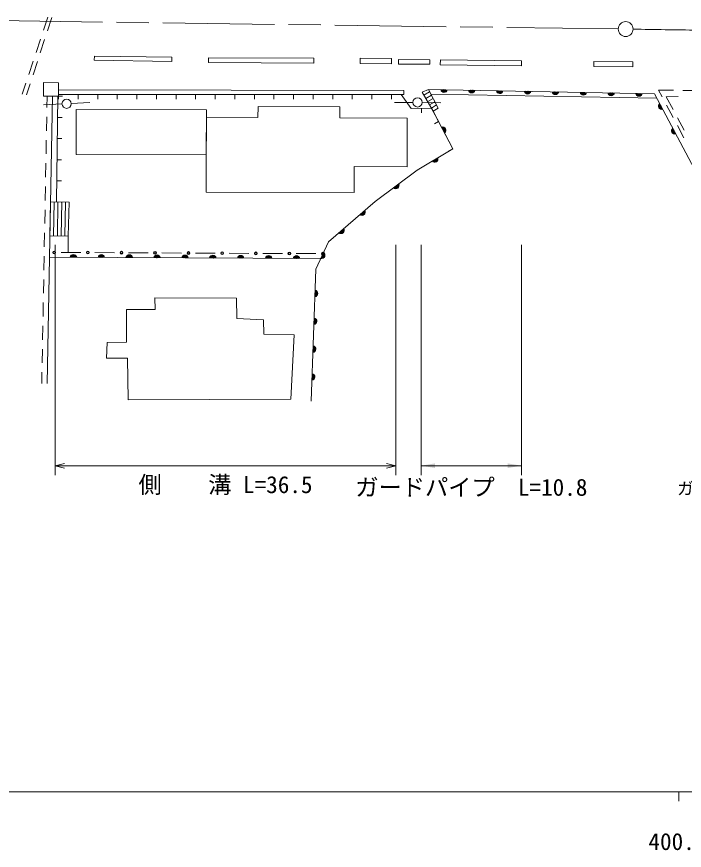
# Model space of a CAD drawing. Units: millimetres, scale not verified. Extents: x 40000 to 680000, y 20000 to 380000.
# Drawn here: x 396745 to 468589, y 198715 to 288443 of the extents above; entities that cross this region are included whole.
import ezdxf
from ezdxf.enums import TextEntityAlignment as Align

# ---------------------------------------------------------------- set-up
doc = ezdxf.new("R2010")
doc.units = ezdxf.units.MM
doc.header["$LTSCALE"] = 1000
doc.linetypes.add('CHAIN', pattern=[18.5, 12, -1.5, 3.5, -1.5])
for name, color, linetype, lineweight in [('M-BGD', 7, 'Continuous', 13), ('M-BMK', 2, 'CHAIN', 13), ('M-BMK-SRVR', 3, 'Continuous', 13), ('M-STR-HTXT', 7, 'Continuous', 13), ('M-STR-STRC', 7, 'Continuous', 13), ('M-STR-STRD', 7, 'Continuous', 13), ('M-TTL-BAND', 7, 'Continuous', 13)]:
    doc.layers.add(name, color=color, linetype=linetype, lineweight=lineweight)
doc.styles.add('ＭＳ ゴシック', font='')
doc.styles.get('ＭＳ ゴシック').set_extended_font_data('MS Gothic')

# ---------------------------------------------------------------- blocks, each defined once
blk = doc.blocks.new('filled_arrow')
at = {"color": 0, "linetype": 'Continuous', "lineweight": -2}
blk.add_solid([(7.5, 1.25), (0, 0), (7.5, -1.25)], dxfattribs=at)

msp = doc.modelspace()

# ---------------------------------------------------------------- linework, layer by layer
at = {"layer": 'M-BGD'}
for p, q in [((400096, 288401), (399624, 286977)), ((400054, 286934), (400518, 288360)), ((399309, 286028), (398837, 284604)), ((399280, 284556), (399744, 285983)), ((398523, 283655), (398050, 282231)), ((398506, 282179), (398971, 283605)), ((397736, 281282), (397347, 280110)), ((397806, 280027), (398197, 281228)), ((401252, 280060), (401252, 279560)), ((403359, 280060), (403359, 279560)), ((405467, 280060), (405467, 279560)), ((407574, 280060), (407574, 279560)), ((409681, 280060), (409681, 279560)), ((411788, 280060), (411788, 279560)), ((413895, 280060), (413895, 279560)), ((416003, 280060), (416003, 279560)), ((418110, 280060), (418110, 279560)), ((420217, 280060), (420217, 279560)), ((422324, 280061), (422324, 279561)), ((424432, 280061), (424432, 279561)), ((426539, 280061), (426539, 279561)), ((428646, 280061), (428646, 279561)), ((430753, 280061), (430753, 279561)), ((432861, 280061), (432861, 279561)), ((434968, 280061), (434968, 279561)), ((437075, 280061), (437075, 279561)), ((438129, 280061), (438402, 280059)), ((441048, 280620), (465391, 280146)), ((441323, 280089), (465644, 279669)), ((466208, 279813), (465819, 280550)), ((465819, 280550), (467416, 280523)), ((468416, 280505), (469916, 280479)), ((400000, 278663), (400023, 279882)), ((400023, 248949), (400601, 279882)), ((401031, 268501), (401158, 279879)), ((401158, 279879), (401658, 279873)), ((402621, 279099), (404618, 279201)), ((439385, 279219), (437385, 279219)), ((440385, 279212), (442385, 279185)), ((466625, 279832), (467922, 279840)), ((467374, 278442), (466625, 279832)), ((401622, 279048), (399625, 278942)), ((440292, 278594), (440300, 278094)), ((467375, 277602), (466675, 278929)), ((399953, 276164), (399981, 277663)), ((401132, 277603), (401632, 277598)), ((417136, 272373), (417156, 277620)), ((417156, 277620), (422709, 277598)), ((468560, 276242), (467848, 277562)), ((442144, 277148), (441701, 276916)), ((468542, 275391), (467842, 276718)), ((399907, 273664), (399935, 275164)), ((401107, 275328), (401607, 275322)), ((443681, 274222), (443239, 273989)), ((401082, 273052), (401582, 273046)), ((399860, 271165), (399888, 272664)), ((399813, 268665), (399841, 270165)), ((401056, 270776), (401556, 270771)), ((401031, 268501), (401531, 268495)), ((399766, 266165), (399794, 267665)), ((399720, 263666), (399748, 265166)), ((402300, 264836), (402290, 263064)), ((401538, 263068), (403652, 263058)), ((405152, 263050), (407267, 263040)), ((408767, 263033), (410881, 263022)), ((412381, 263015), (414495, 263005)), ((415995, 262998), (418109, 262987)), ((419609, 262980), (421723, 262970)), ((423223, 262962), (425337, 262952)), ((426837, 262945), (428952, 262935)), ((399673, 261166), (399701, 262666)), ((429463, 262406), (400245, 262561)), ((399626, 258667), (399654, 260166)), ((399579, 256167), (399607, 257667)), ((399533, 253668), (399561, 255167)), ((399486, 251168), (399514, 252668)), ((399444, 248949), (399467, 250168))]:
    msp.add_line(p, q, dxfattribs=at)
for points in [[(399647, 281342), (401259, 281333), (401251, 279878), (399639, 279887)], [(403149, 278465), (417159, 278410), (417140, 273559), (403130, 273615)], [(420415, 258151), (411617, 258179), (411645, 256928), (408545, 256928), (408566, 253404), (406467, 253391), (406426, 251695), (408671, 251673), (408729, 247200), (426259, 247259), (426606, 254181), (423347, 254271), (423319, 255800), (420428, 255967)]]:
    msp.add_lwpolyline(points, close=True, dxfattribs=at)
for points in [[(401252, 280060), (438129, 280061), (439210, 278577), (441375, 278612), (443681, 274222)], [(401255, 280583), (438407, 280480), (438402, 280059)], [(465391, 280146), (472457, 266824), (480183, 256108)], [(431528, 277564), (431533, 278728), (422713, 278762), (422709, 277598)], [(428442, 247050), (428942, 261264), (430291, 264224), (435321, 268551), (439824, 271929), (443681, 274222), (441576, 278266)], [(431528, 277564), (438778, 277536), (438757, 272288), (433071, 272310)], [(417136, 272373), (417125, 269566), (433060, 269504), (433071, 272310)]]:
    msp.add_lwpolyline(points, dxfattribs=at)
for centre, radius in [((402121, 279074), 500), ((439885, 279219), 500), ((400788, 263071), 150), ((400788, 263071), 120), ((400788, 263071), 100), ((404402, 263054), 150), ((404402, 263054), 120), ((404402, 263054), 100), ((408017, 263036), 150), ((408017, 263036), 120), ((408017, 263036), 100), ((411631, 263019), 150), ((411631, 263019), 120), ((411631, 263019), 100), ((415245, 263001), 150), ((415245, 263001), 120), ((415245, 263001), 100), ((418859, 262984), 150), ((418859, 262984), 120), ((418859, 262984), 100), ((422473, 262966), 150), ((422473, 262966), 120), ((422473, 262966), 100), ((426087, 262948), 150), ((426087, 262948), 120), ((426087, 262948), 100), ((429702, 262931), 150), ((429702, 262931), 120), ((429702, 262931), 100)]:
    msp.add_circle(centre, radius, dxfattribs=at)
for centre, radius, start, end in [((442723, 280641), 354, 187.68255, 350.08773), ((442723, 280641), 283, 189.90659, 347.86369), ((442723, 280641), 212, 193.65292, 344.11736), ((442723, 280641), 142, 201.36465, 336.40563), ((442723, 280641), 100, 211.68231, 326.08797), ((445722, 280583), 354, 187.68255, 350.08773), ((445722, 280583), 283, 189.90659, 347.86369), ((445722, 280583), 212, 193.65292, 344.11736), ((445722, 280583), 142, 201.36465, 336.40563), ((445722, 280583), 100, 211.68231, 326.08797), ((448722, 280524), 354, 187.68255, 350.08773), ((448722, 280524), 283, 189.90659, 347.86369), ((448722, 280524), 212, 193.65292, 344.11736), ((448722, 280524), 142, 201.36465, 336.40563), ((448722, 280524), 100, 211.68231, 326.08797), ((451721, 280466), 354, 187.68255, 350.08773), ((451721, 280466), 283, 189.90659, 347.86369), ((451721, 280466), 212, 193.65292, 344.11736), ((451721, 280466), 142, 201.36465, 336.40563), ((451721, 280466), 100, 211.68231, 326.08797), ((454720, 280408), 354, 187.68255, 350.08773), ((454720, 280408), 283, 189.90659, 347.86369), ((454720, 280408), 212, 193.65292, 344.11736), ((454720, 280408), 142, 201.36465, 336.40563), ((454720, 280408), 100, 211.68231, 326.08797), ((457720, 280349), 354, 187.68255, 350.08773), ((457720, 280349), 283, 189.90659, 347.86369), ((457720, 280349), 212, 193.65292, 344.11736), ((457720, 280349), 142, 201.36465, 336.40563), ((457720, 280349), 100, 211.68231, 326.08797), ((460719, 280291), 354, 187.68255, 350.08773), ((460719, 280291), 283, 189.90659, 347.86369), ((460719, 280291), 212, 193.65292, 344.11736), ((460719, 280291), 142, 201.36465, 336.40563), ((460719, 280291), 100, 211.68231, 326.08797), ((463719, 280233), 354, 187.68255, 350.08773), ((463719, 280233), 283, 189.90659, 347.86369), ((463719, 280233), 212, 193.65292, 344.11736), ((463719, 280233), 142, 201.36465, 336.40563), ((463719, 280233), 100, 211.68231, 326.08797), ((466160, 278811), 354, 126.7393, 289.14447), ((466160, 278811), 283, 128.96333, 286.92044), ((466160, 278811), 212, 132.70966, 283.17411), ((466160, 278811), 142, 140.42139, 275.46238), ((466160, 278811), 100, 150.73905, 265.14472), ((442581, 276219), 354, 306.29216, 108.69734), ((442581, 276219), 283, 308.5162, 106.4733), ((442581, 276219), 212, 312.26253, 102.72697), ((467566, 276161), 354, 126.7393, 289.14447), ((467566, 276161), 283, 128.96333, 286.92044), ((442581, 276219), 142, 319.97426, 95.01524), ((442581, 276219), 100, 330.29192, 84.69758), ((467566, 276161), 212, 132.70966, 283.17411), ((467566, 276161), 142, 140.42139, 275.46238), ((467566, 276161), 100, 150.73905, 265.14472), ((441725, 273122), 354, 219.5329, 21.93808), ((441725, 273122), 283, 221.75694, 19.71404), ((441725, 273122), 212, 225.50326, 15.96771), ((441725, 273122), 142, 233.21499, 8.25598), ((441725, 273122), 100, 243.53266, 357.93832), ((437540, 270283), 354, 225.66731, 28.07249), ((437540, 270283), 283, 227.89135, 25.84845), ((437540, 270283), 212, 231.63767, 22.10212), ((437540, 270283), 142, 239.3494, 14.39039), ((437540, 270283), 100, 249.66707, 4.07273), ((433908, 267407), 354, 229.49715, 31.90233), ((433908, 267407), 283, 231.72119, 29.67829), ((433908, 267407), 212, 235.46752, 25.93196), ((433908, 267407), 142, 243.17925, 18.22023), ((433908, 267407), 100, 253.49691, 7.90257), ((431633, 265451), 354, 229.49715, 31.90233), ((431633, 265451), 283, 231.72119, 29.67829), ((431633, 265451), 212, 235.46752, 25.93196), ((431633, 265451), 142, 243.17925, 18.22023), ((431633, 265451), 100, 253.49691, 7.90257), ((429567, 262766), 354, 254.31294, 56.71811), ((429567, 262766), 283, 256.53697, 54.49408), ((429567, 262766), 212, 260.2833, 50.74775), ((402854, 262493), 354, 8.49299, 170.89817), ((402854, 262493), 283, 10.71703, 168.67413), ((402854, 262493), 212, 14.46335, 164.9278), ((402854, 262493), 142, 22.17508, 157.21607), ((402854, 262493), 100, 32.49275, 146.89841), ((405854, 262477), 354, 8.49299, 170.89817), ((405854, 262477), 283, 10.71703, 168.67413), ((405854, 262477), 212, 14.46335, 164.9278), ((405854, 262477), 142, 22.17508, 157.21607), ((405854, 262477), 100, 32.49275, 146.89841), ((408854, 262461), 354, 8.49299, 170.89817), ((408854, 262461), 283, 10.71703, 168.67413), ((408854, 262461), 212, 14.46335, 164.9278), ((408854, 262461), 142, 22.17508, 157.21607), ((408854, 262461), 100, 32.49275, 146.89841), ((411854, 262445), 354, 8.49299, 170.89817), ((411854, 262445), 283, 10.71703, 168.67413), ((411854, 262445), 212, 14.46335, 164.9278), ((411854, 262445), 142, 22.17508, 157.21607), ((411854, 262445), 100, 32.49275, 146.89841), ((414854, 262430), 354, 8.49299, 170.89817), ((414854, 262430), 283, 10.71703, 168.67413), ((414854, 262430), 212, 14.46335, 164.9278), ((414854, 262430), 142, 22.17508, 157.21607), ((414854, 262430), 100, 32.49275, 146.89841), ((417854, 262414), 354, 8.49299, 170.89817), ((417854, 262414), 283, 10.71703, 168.67413), ((417854, 262414), 212, 14.46335, 164.9278), ((417854, 262414), 142, 22.17508, 157.21607), ((417854, 262414), 100, 32.49275, 146.89841), ((420854, 262398), 354, 8.49299, 170.89817), ((420854, 262398), 283, 10.71703, 168.67413), ((420854, 262398), 212, 14.46335, 164.9278), ((420854, 262398), 142, 22.17508, 157.21607), ((420854, 262398), 100, 32.49275, 146.89841), ((423854, 262382), 354, 8.49299, 170.89817), ((423854, 262382), 283, 10.71703, 168.67413), ((423854, 262382), 212, 14.46335, 164.9278), ((423854, 262382), 142, 22.17508, 157.21607), ((423854, 262382), 100, 32.49275, 146.89841), ((426854, 262366), 354, 8.49299, 170.89817), ((426854, 262366), 283, 10.71703, 168.67413), ((426854, 262366), 212, 14.46335, 164.9278), ((426854, 262366), 142, 22.17508, 157.21607), ((426854, 262366), 100, 32.49275, 146.89841), ((429567, 262766), 142, 267.99503, 43.03602), ((429567, 262766), 100, 278.31269, 32.71836), ((428796, 258656), 354, 276.78123, 79.18641), ((428796, 258656), 283, 279.00527, 76.96237), ((428796, 258656), 212, 282.7516, 73.21604), ((428796, 258656), 142, 290.46333, 65.50431), ((428796, 258656), 100, 300.78099, 55.18665), ((428691, 255658), 354, 276.78123, 79.18641), ((428691, 255658), 283, 279.00527, 76.96237), ((428691, 255658), 212, 282.7516, 73.21604), ((428691, 255658), 142, 290.46333, 65.50431), ((428691, 255658), 100, 300.78099, 55.18665), ((428585, 252660), 354, 276.78123, 79.18641), ((428585, 252660), 283, 279.00527, 76.96237), ((428585, 252660), 212, 282.7516, 73.21604), ((428585, 252660), 142, 290.46333, 65.50431), ((428585, 252660), 100, 300.78099, 55.18665), ((428480, 249662), 354, 276.78123, 79.18641), ((428480, 249662), 283, 279.00527, 76.96237), ((428480, 249662), 212, 282.7516, 73.21604), ((428480, 249662), 142, 290.46333, 65.50431), ((428480, 249662), 100, 300.78099, 55.18665)]:
    msp.add_arc(centre, radius, start, end, dxfattribs=at)
at = {"layer": 'M-BMK'}
msp.add_line((461477, 287117), (362794, 288443), dxfattribs=at)
msp.add_arc((521585, 4073051), 3786409, 269.11462, 269.95419, dxfattribs=at)
at = {"layer": 'M-BMK-SRVR'}
msp.add_circle((462277, 287106), 800, dxfattribs=at)
at = {"layer": 'M-STR-HTXT'}
for p, q in [((400889, 263902), (400889, 239112)), ((437540, 263902), (437540, 239112)), ((440271, 263902), (440271, 239112)), ((451071, 263902), (451071, 239112)), ((400889, 240112), (401889, 240362)), ((400889, 240112), (437540, 240112)), ((400889, 240112), (401889, 239862)), ((437540, 240112), (436540, 240362)), ((437540, 240112), (436540, 239862)), ((440271, 240112), (451071, 240112))]:
    msp.add_line(p, q, dxfattribs=at)
at = {"layer": 'M-STR-STRC'}
for p, q in [((440568, 279993), (441183, 280360)), ((440770, 279648), (441367, 280004)), ((440971, 279303), (441551, 279648)), ((441173, 278957), (441736, 279293)), ((441375, 278612), (441920, 278937)), ((400788, 268503), (400720, 264858)), ((401188, 268500), (401120, 264852)), ((401589, 268497), (401520, 264847)), ((401989, 268494), (401920, 264841))]:
    msp.add_line(p, q, dxfattribs=at)
for points in [[(441576, 278266), (442105, 278581), (441048, 280620), (440381, 280314)], [(400388, 268506), (400320, 264864), (402300, 264836), (402384, 268491)]]:
    msp.add_lwpolyline(points, close=True, dxfattribs=at)
at = {"layer": 'M-STR-STRD'}
for p, q in [((451071, 283157), (451077, 283698)), ((458853, 283074), (458859, 283615))]:
    msp.add_line(p, q, dxfattribs=at)
for points in [[(405104, 284201), (413438, 284076), (413431, 283621), (405097, 283746)], [(417380, 284026), (428716, 283979), (428714, 283448), (417378, 283495)], [(433720, 283979), (437082, 283948), (437076, 283369), (433714, 283400)], [(437832, 283823), (441210, 283807), (441207, 283323), (437830, 283338)]]:
    msp.add_lwpolyline(points, close=True, dxfattribs=at)
for points in [[(451071, 283157), (442330, 283251), (442335, 283792), (451077, 283698)], [(458859, 283615), (463058, 283570), (463053, 283029), (458853, 283074)]]:
    msp.add_lwpolyline(points, dxfattribs=at)
at = {"layer": 'M-TTL-BAND'}
for p, q in [((40000, 205000), (579000, 205000)), ((468000, 205000), (468000, 204000))]:
    msp.add_line(p, q, dxfattribs=at)

# ---------------------------------------------------------------- block references
at = {"layer": 'M-STR-HTXT', "xscale": 200, "yscale": 200}
msp.add_blockref('filled_arrow', (440271, 240112), dxfattribs=at)
at = {"layer": 'M-STR-HTXT', "xscale": 200, "yscale": 200, "rotation": 180}
msp.add_blockref('filled_arrow', (451071, 240112), dxfattribs=at)

# ---------------------------------------------------------------- texts
at = {"layer": 'M-STR-HTXT', "style": 'ＭＳ ゴシック'}
for s, height, p in [('側\u3000\u3000溝 L=36.5', 1833, (419215, 236612)), ('ガードパイプ  L=10.8', 1833, (445671, 236324)), ('ガードパイプ', 1320, (473215, 236612))]:
    msp.add_text(s, height=height, dxfattribs=at).set_placement(p, align=Align.BOTTOM_CENTER)
at = {"layer": 'M-TTL-BAND', "style": 'ＭＳ ゴシック'}
msp.add_text('400.0', height=1833, dxfattribs=at).set_placement((467844, 198195), align=Align.BOTTOM_CENTER)

doc.saveas('drawing.dxf')
